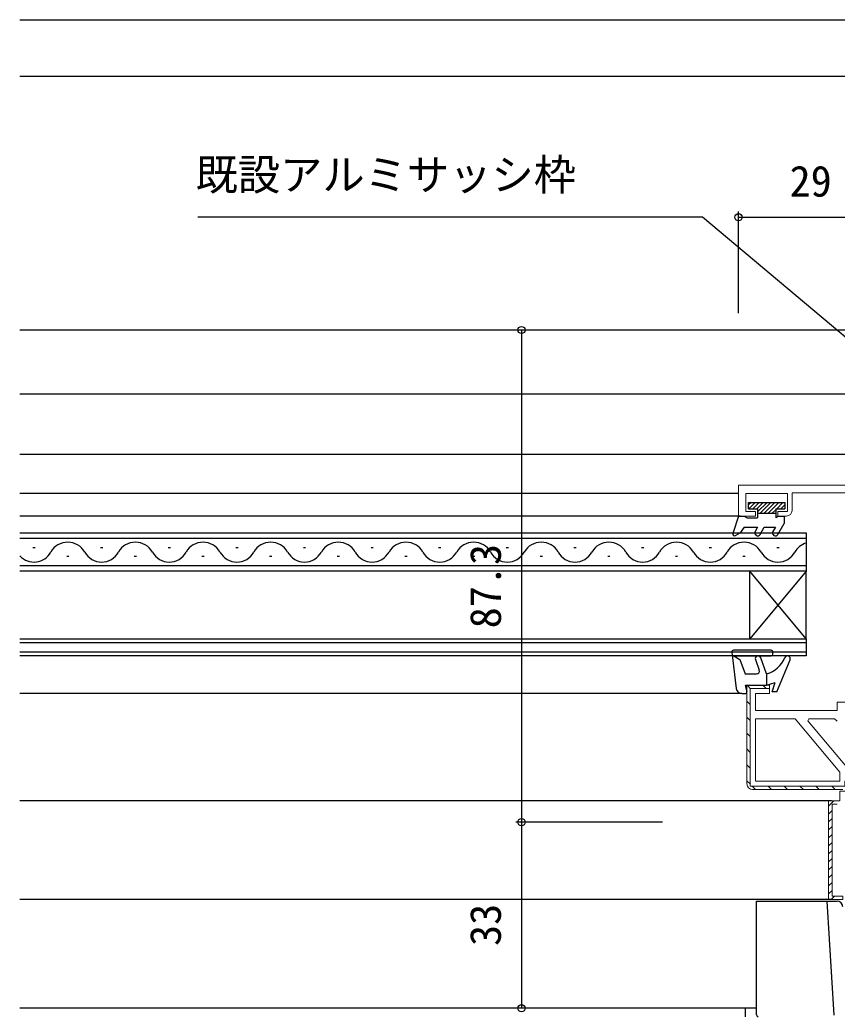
# Model space of a CAD drawing. Units: millimetres, scale not verified. Extents: x -437 to 438, y -331 to 328.
# Drawn here: x 160.9 to 305.9, y -214.1 to -37.6 of the extents above; entities that cross this region are included whole.
import ezdxf
from ezdxf.enums import TextEntityAlignment as Align

# ---------------------------------------------------------------- set-up
doc = ezdxf.new("R2010")
doc.units = ezdxf.units.MM
doc.header["$LTSCALE"] = 2
doc.layers.add('0-2_YKK_11', color=211, linetype='Continuous', lineweight=18)
for name, color, linetype in [('0-3_YKK_12', 2, 'Continuous'), ('0-4_YKK_13', 4, 'Continuous'), ('0-6_YKK_D', 6, 'Continuous')]:
    doc.layers.add(name, color=color, linetype=linetype)
doc.styles.add('ＭＳ ゴシック', font='')
doc.styles.get('ＭＳ ゴシック').set_extended_font_data('MS Gothic')

msp = doc.modelspace()

# ---------------------------------------------------------------- linework, layer by layer
at = {"layer": '0-2_YKK_11'}
for p, q in [((289.9, -155.597), (289.9, -173.097)), ((290.046, -155.744), (290.5, -156.197)), ((292.728, -155.597), (293.328, -156.197)), ((289.9, -158.426), (290.5, -159.026)), ((289.9, -161.254), (290.5, -161.854)), ((289.9, -164.083), (290.5, -164.683)), ((289.9, -166.911), (290.5, -167.511)), ((289.9, -169.74), (290.5, -170.34)), ((289.9, -172.568), (290.508, -173.176)), ((290.822, -173.49), (291.429, -174.097)), ((290.9, -174.097), (306.9, -174.097)), ((290.9, -174.097), (306.9, -174.097)), ((293.658, -173.497), (294.258, -174.097)), ((296.486, -173.497), (297.086, -174.097)), ((299.315, -173.497), (299.915, -174.097)), ((302.143, -173.497), (302.743, -174.097)), ((304.972, -173.497), (305.572, -174.097)), ((305.34, -176.097), (304.4, -177.038)), ((305, -177.852), (304.4, -178.452)), ((305, -179.266), (304.4, -179.866)), ((305, -180.68), (304.4, -181.28)), ((305, -182.095), (304.4, -182.695)), ((305, -183.509), (304.4, -184.109)), ((305, -184.923), (304.4, -185.523)), ((305, -186.337), (304.4, -186.937)), ((305, -187.751), (304.4, -188.351)), ((305, -189.166), (304.4, -189.766)), ((305, -190.58), (304.4, -191.18)), ((305, -191.994), (304.4, -192.594)), ((305.411, -192.997), (304.818, -193.591))]:
    msp.add_line(p, q, dxfattribs=at)
for points in [[(315.401, -120.097), (288.401, -120.097), (288.401, -125.597), (291.401, -125.597), (291.401, -124.797), (289.701, -124.797), (289.701, -121.597), (297.101, -121.597), (297.101, -124.797), (295.401, -124.797), (295.401, -125.597), (296.901, -125.597)], [(297.901, -124.597), (297.901, -121.497), (315.401, -121.497)], [(307.9, -163.597), (311.4, -163.597), (311.4, -162.597), (309.244, -160.876), (309, -160.994), (309, -162.097), (307.4, -162.097), (307.4, -158.597), (305.9, -158.597), (305.9, -160.097), (291.4, -160.097), (291.4, -157.097), (293.9, -157.097), (293.9, -155.597), (289.9, -155.597), (289.9, -173.097)], [(307.9, -173.097), (307.9, -172.597), (307.3, -172.597), (307.3, -173.497), (290.5, -173.497), (290.5, -156.197), (293.9, -156.197), (293.9, -155.597), (289.9, -155.597)], [(307.9, -173.097), (307.9, -171.997), (308.634, -171.997), (309.067, -172.247), (309.746, -172.433), (311.4, -171.497), (311.4, -170.497), (307.9, -170.497), (300.723, -161.944), (300.884, -161.597), (305.451, -161.597), (305.94, -161.997)], [(305.9, -176.697), (305, -176.697), (305, -192.997), (306.9, -192.997), (306.9, -193.597), (304.4, -193.597), (304.4, -176.097), (306.4, -176.097), (306.4, -174.397), (307.4, -174.397), (307.9, -174.897)], [(305.9, -176.097), (304.4, -176.097), (304.4, -193.097)]]:
    msp.add_lwpolyline(points, dxfattribs=at)
msp.add_lwpolyline([(291.4, -172.597), (306.4, -172.597), (306.4, -171.043), (298.474, -161.597), (291.4, -161.597)], close=True, dxfattribs=at)
for centre, start, end in [((296.901, -124.597), 270.00001, 359.99999), ((290.9, -173.097), 180.00001, 269.99999), ((290.9, -173.097), 180.00001, 269.99999)]:
    msp.add_arc(centre, 1, start, end, dxfattribs=at)
at = {"layer": '0-3_YKK_12'}
for p, q in [((160.902, -37.597), (353.1, -37.597)), ((160.902, -47.597), (343.1, -47.597)), ((160.902, -92.597), (315.701, -92.597)), ((160.902, -103.897), (315.411, -103.897)), ((315.41, -114.673), (160.902, -114.673)), ((288.401, -121.597), (160.902, -121.597)), ((288.701, -125.597), (160.902, -125.597)), ((160.902, -128.597), (300.4, -128.597)), ((300.4, -128.597), (300.4, -135.397)), ((300.4, -129.597), (160.902, -129.597)), ((163.601, -131.237), (163.201, -131.237)), ((175.601, -131.237), (175.201, -131.237)), ((187.601, -131.237), (187.201, -131.237)), ((199.601, -131.237), (199.201, -131.237)), ((211.601, -131.237), (211.201, -131.237)), ((223.601, -131.237), (223.201, -131.237)), ((235.601, -131.237), (235.201, -131.237)), ((247.601, -131.237), (247.201, -131.237)), ((259.601, -131.237), (259.201, -131.237)), ((271.601, -131.237), (271.201, -131.237)), ((283.601, -131.237), (283.201, -131.237)), ((295.601, -131.237), (295.201, -131.237)), ((169.601, -132.757), (169.201, -132.757)), ((181.601, -132.757), (181.201, -132.757)), ((193.601, -132.757), (193.201, -132.757)), ((205.601, -132.757), (205.201, -132.757)), ((217.601, -132.757), (217.201, -132.757)), ((217.601, -132.757), (217.201, -132.757)), ((229.601, -132.757), (229.201, -132.757)), ((241.601, -132.757), (241.201, -132.757)), ((253.601, -132.757), (253.201, -132.757)), ((265.601, -132.757), (265.201, -132.757)), ((277.601, -132.757), (277.201, -132.757)), ((289.601, -132.757), (289.201, -132.757)), ((160.902, -134.397), (300.4, -134.397)), ((300.4, -135.397), (160.902, -135.397)), ((290.4, -147.397), (290.4, -135.397)), ((300.4, -147.397), (290.4, -135.397)), ((300.4, -135.397), (290.4, -147.397)), ((300.4, -147.397), (300.4, -135.397)), ((160.902, -147.397), (300.4, -147.397)), ((300.4, -148.097), (160.902, -148.097)), ((300.4, -147.397), (300.4, -150.397)), ((160.902, -149.697), (300.4, -149.697)), ((300.4, -150.397), (160.902, -150.397)), ((288.985, -157.097), (160.902, -157.097)), ((304.9, -176.097), (160.902, -176.097)), ((304.9, -193.597), (160.902, -193.597)), ((291.6, -212.897), (160.902, -212.897)), ((289.6, -212.897), (289.6, -214.4))]:
    msp.add_line(p, q, dxfattribs=at)
for centre, start, end in [((169.401, -133.674), 29.20254, 150.79746), ((181.401, -133.674), 29.20254, 150.79746), ((193.401, -133.674), 29.20254, 150.79746), ((205.401, -133.674), 29.20254, 150.79746), ((217.401, -133.674), 29.20254, 150.79746), ((229.401, -133.674), 29.20254, 150.79746), ((241.401, -133.674), 29.20254, 150.79746), ((253.401, -133.674), 29.20254, 150.79746), ((265.401, -133.674), 29.20254, 150.79746), ((277.401, -133.674), 29.20254, 150.79746), ((289.401, -133.674), 29.20254, 150.79746), ((301.401, -133.674), 106.93123, 150.79746), ((163.401, -130.32), 223.34903, 330.79746), ((175.401, -130.32), 209.20254, 330.79746), ((187.401, -130.32), 209.20254, 330.79746), ((199.401, -130.32), 209.20254, 330.79746), ((211.401, -130.32), 209.20254, 330.79746), ((223.401, -130.32), 209.20254, 330.79746), ((235.401, -130.32), 209.20254, 330.79746), ((247.401, -130.32), 209.20254, 330.79746), ((259.401, -130.32), 209.20254, 330.79746), ((271.401, -130.32), 209.20254, 330.79746), ((283.401, -130.32), 209.20254, 330.79746), ((295.401, -130.32), 209.20254, 330.79746)]:
    msp.add_arc(centre, 3.437, start, end, dxfattribs=at)
at = {"layer": '0-4_YKK_13'}
for p, q in [((290.204, -123.197), (296.604, -123.197)), ((290.204, -124.297), (290.204, -123.197)), ((290.633, -123.197), (290.204, -123.626)), ((291.34, -123.197), (290.24, -124.297)), ((292.048, -123.197), (290.948, -124.297)), ((292.755, -123.197), (291.655, -124.297)), ((293.462, -123.197), (291.804, -124.855)), ((294.169, -123.197), (292.269, -125.097)), ((294.876, -123.197), (292.976, -125.097)), ((295.583, -123.197), (293.683, -125.097)), ((296.29, -123.197), (295.19, -124.297)), ((296.604, -123.197), (296.604, -124.297)), ((290.204, -124.297), (291.804, -124.297)), ((291.804, -124.297), (291.804, -125.897)), ((291.804, -125.097), (295.004, -125.097)), ((295.004, -124.483), (294.39, -125.097)), ((295.004, -124.297), (295.004, -125.897)), ((295.004, -124.297), (296.604, -124.297)), ((296.604, -123.59), (295.897, -124.297)), ((288.404, -125.597), (287.419, -128.707)), ((288.404, -125.597), (289.404, -125.597)), ((289.404, -125.597), (289.924, -125.897)), ((289.924, -125.897), (291.804, -125.897)), ((295.524, -125.597), (295.004, -125.897)), ((295.379, -128.847), (296.504, -126.897)), ((295.524, -125.597), (296.504, -125.597)), ((296.504, -125.597), (296.504, -126.897)), ((287.855, -129.057), (288.705, -128.566)), ((289.405, -127.597), (288.705, -128.566)), ((289.405, -127.597), (291.804, -127.597)), ((291.804, -127.597), (291.371, -128.347)), ((292.237, -128.847), (292.959, -127.597)), ((292.959, -127.597), (294.946, -127.597)), ((294.946, -127.597), (294.513, -128.347)), ((287.203, -149.734), (287.994, -156.218)), ((294.201, -149.397), (287.501, -149.397)), ((294.501, -150.097), (294.501, -149.697)), ((287.586, -150.397), (288.662, -151.019)), ((287.586, -150.397), (294.201, -150.397)), ((288.662, -151.019), (289.601, -153.597)), ((291.416, -151.068), (292.092, -152.926)), ((293.401, -153.597), (292.356, -150.726)), ((295.201, -156.797), (297.563, -151.089)), ((289.601, -153.597), (291.623, -153.597)), ((293.401, -153.597), (293.401, -155.597)), ((293.401, -155.597), (294.901, -155.097)), ((294.401, -156.797), (294.901, -155.097)), ((288.986, -157.097), (289.601, -157.097)), ((289.601, -155.597), (293.401, -155.597)), ((289.601, -155.597), (289.891, -156.722)), ((295.201, -156.797), (294.401, -156.797)), ((301.651, -193.9), (304.146, -193.9)), ((304.447, -193.9), (305.9, -193.9))]:
    msp.add_line(p, q, dxfattribs=at)
for points in [[(291.6, -214.1), (291.6, -193.9), (291.9, -193.9), (301.651, -193.9)], [(305.383, -214.118), (304.146, -193.9), (304.447, -193.9)]]:
    msp.add_lwpolyline(points, dxfattribs=at)
for centre, radius, start, end in [((287.705, -128.797), 0.3, 162.41011, 300.00424), ((291.804, -128.597), 0.5, 150.00001, 330.00001), ((294.946, -128.597), 0.5, 150.00001, 330.00001), ((287.501, -149.697), 0.3, 90, 186.9513), ((294.201, -149.697), 0.3, 0, 90), ((291.886, -150.897), 0.5, 20, 200), ((292.02, -148.792), 5, 286.03395, 337.49174), ((294.201, -150.097), 0.3, 270, 0), ((297.101, -150.897), 0.5, 337.52282, 157.49174), ((291.623, -153.097), 0.5, 270, 20), ((288.986, -156.097), 1, 186.9513, 270), ((289.601, -156.797), 0.3, 270, 14.47751), ((305.9, -194.9), 1, 0, 90), ((291.9, -214.1), 0.3, 180, 270)]:
    msp.add_arc(centre, radius, start, end, dxfattribs=at)
at = {"layer": '0-6_YKK_D'}
for p, q in [((288.4, -89.597), (288.4, -71.597)), ((288.4, -72.597), (317.4, -72.597)), ((249.9, -92.597), (249.9, -179.897)), ((274.9, -179.897), (248.9, -179.897)), ((249.9, -179.897), (249.9, -212.897)), ((274.9, -212.897), (248.9, -212.897))]:
    msp.add_line(p, q, dxfattribs=at)
msp.add_lwpolyline([(341.585, -122.6), (339.632, -120.961), (281.994, -72.597), (192.451, -72.597)], dxfattribs=at)
for centre in [(288.4, -72.597), (249.9, -92.597), (249.9, -179.897), (249.9, -179.897), (249.9, -212.897)]:
    msp.add_circle(centre, 0.637, dxfattribs=at)

# ---------------------------------------------------------------- texts
at = {"layer": '0-6_YKK_D', "style": 'ＭＳ ゴシック'}
for s, p in [('既設アルミサッシ枠', (192.077, -69.448)), ('29', (297.467, -70.597))]:
    msp.add_text(s, height=5.499, dxfattribs=at).set_placement(p, align=Align.BOTTOM_LEFT)
for s, p in [('87.3', (247.9, -145.516)), ('33', (247.9, -201.852))]:
    msp.add_text(s, height=5.499, rotation=90, dxfattribs=at).set_placement(p, align=Align.BOTTOM_LEFT)

doc.saveas('drawing.dxf')
